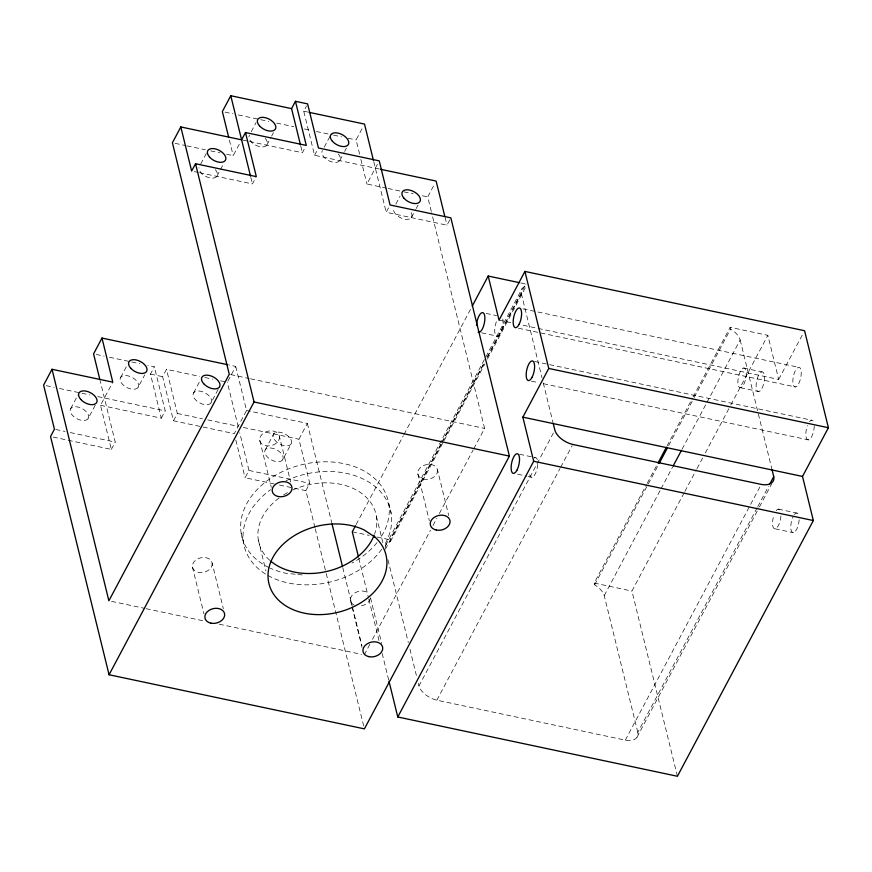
<?xml version="1.0" encoding="UTF-8"?>
<svg xmlns="http://www.w3.org/2000/svg" width="872" height="872" viewBox="0 0 872 872"><rect width="100%" height="100%" fill="white"/><g stroke="black" fill="none" stroke-linecap="round" stroke-linejoin="round"><path stroke-width="0.65" stroke-dasharray="4.36 3.27" d="M70.697 408.619L77.913 395.049M200.702 164.023L207.318 151.586M88.127 418.582A10.039 5.69 28 0 0 77.782 406.984A10.039 5.69 28 0 0 72.332 415.236A10.039 5.69 28 0 0 88.127 418.582L95.331 405.011M216.921 176.253L223.537 163.816M53.192 437.079L111.344 449.396L100.509 405.306L112.804 382.165M226.589 154.257L233.195 155.663L240.41 142.092M120.663 377.413L126.669 366.098M251.267 131.683L256.074 122.636M138.081 387.375A10.039 5.69 28 0 0 127.748 375.778A10.039 5.69 28 0 0 122.287 384.029A10.039 5.69 28 0 0 138.081 387.375L144.698 374.938M266.887 145.035L271.094 137.122M271.693 135.988L273.492 132.599M100.509 405.306L161.298 418.189L150.475 374.088L154.355 366.785L147.75 365.39M111.344 449.396L115.224 442.093L100.247 381.14M199.579 172.721L252.444 183.927L255.769 177.67M199.895 426.375L173.463 420.773L162.628 376.671L166.508 369.368L199.557 376.366M379.32 169.026L314.563 155.292L303.728 111.202L306.497 105.981M161.298 418.189L165.19 410.886L154.355 366.785M249.534 141.515L302.399 152.72L305.178 147.499M173.463 420.773L177.343 413.459L166.508 369.368M314.563 155.292L317.888 149.036M193.617 392.88L199.623 381.565M324.221 147.15L330.226 135.836M211.035 402.842A10.039 5.69 28 0 0 200.702 391.245A10.039 5.69 28 0 0 195.241 399.485A10.039 5.69 28 0 0 211.035 402.842L218.85 388.138M339.84 160.502L344.048 152.589M344.647 151.456L346.446 148.066M227.908 381.118L235.723 366.425L229.096 365.019M359.613 154.18L356.103 139.912L362.719 127.476M235.723 366.425L246.547 410.516L234.252 433.657L201.214 426.648M386.765 188.221L366.938 184.014L378.132 162.966M274.157 483.916L245.087 477.758L248.967 470.444L239.735 432.839M449.756 219.951L446.976 225.172L386.187 212.278L388.956 207.067M265.241 449.865L273.655 434.027M395.844 204.135L400.052 196.222M282.659 459.827A10.039 5.69 28 0 0 272.326 448.23A10.039 5.69 28 0 0 266.865 456.47A10.039 5.69 28 0 0 282.659 459.827L291.074 443.99A10.039 5.69 28 0 0 280.74 432.392A10.039 5.69 28 0 0 275.28 440.643A10.039 5.69 28 0 0 291.074 443.99M411.464 217.488L415.672 209.574M416.271 208.441L418.07 205.051M314.934 527.495L305.876 490.642L309.756 483.339L298.933 439.237L307.347 423.411L246.547 410.516M431.302 211.46L427.727 196.898L434.943 183.338M356.114 524.573L403.333 435.728M403.965 434.529L470.978 308.459M385.642 545.349L485.192 358.054M485.835 356.855L522.154 288.534M385.217 547.856A17.287 9.799 28 0 1 389.337 541.894L390.438 541.534L390.002 539.768L441.058 443.728M441.69 442.518L484.451 362.076M487.001 357.28L525.925 284.043L520.726 282.942M385.38 549.24L441.537 443.586M442.18 442.387L484.93 361.945M487.481 357.149L521.303 293.515A17.287 9.799 28 0 1 525.249 286.158L526.361 285.809L525.925 284.043M390.438 541.534L484.887 363.842M487.437 359.046L526.361 285.809M364.213 654.916L369.946 644.136M372.486 639.34L430.452 530.285M433.003 525.489L436.828 518.295M439.368 513.499L473.136 449.985M473.769 448.786L484.592 428.414L431.629 212.779M757.147 507.82L637.813 732.338A17.287 9.799 28 0 1 625.322 740.143L436.872 700.194A17.287 9.799 28 0 1 418.963 685.948L553.611 432.621M436.872 700.194L560.031 468.471M560.663 467.272L572.152 445.657M637.813 732.338L604.242 595.641A17.287 9.799 28 0 0 596.045 585.712L594.639 584.818L594.203 583.063L646.534 484.614M647.166 483.404L657.379 464.198M666.949 446.192L692.477 398.166M693.109 396.967L730.126 327.327L767.851 335.328L778.685 379.429L521.5 324.907M594.639 584.818L647.602 485.17M648.245 483.971L658.447 464.765M668.661 445.548L693.545 398.733M694.188 397.523L730.562 329.093L730.126 327.327M604.242 595.641L660.398 489.988M661.031 488.778L672.519 467.174M682.089 449.167L706.342 403.54M706.974 402.341L740.164 339.906A17.287 9.799 28 0 0 731.968 329.976L730.562 329.093M677.424 776.265L631.928 591.053L684.258 492.604M684.891 491.405L696.379 469.79M697.022 468.591L702.756 457.789M705.317 452.982L730.202 406.167M730.834 404.957L767.851 335.328M778.685 379.429L803.308 333.093M625.322 740.143L761.245 484.407M757.79 506.621L768.635 486.216M636.974 737.32L758.858 508.005M759.436 506.915L771.622 483.993M295.194 574.212L285.853 573.264A75.33 55.361 -13.8 0 1 270.32 568.206M297.864 574.485L303.205 575.019M303.728 111.202L307.696 112.041M225.009 112.128L232.955 113.807M238.252 114.93L259.442 119.42M260.761 119.704L268.707 121.393M276.653 123.072L293.875 126.723M304.459 128.969L311.086 130.375M316.383 131.498L332.276 134.866M333.595 135.149L341.541 136.828M348.157 138.234L356.103 139.912M242.928 140.109L248.215 141.231M175.043 143.335L185.616 145.58M186.935 145.853L205.443 149.777M210.73 150.9L219.984 152.862M388.084 188.494L402.624 191.578M403.943 191.862L413.197 193.824M422.44 195.786L427.727 196.898M194.293 171.599L198.26 172.438M522.982 308.841L798.643 367.276M486.184 313.43L496.604 315.642M743.685 368.017L761.921 371.886M499.035 320.144L510.927 322.662M518.458 328.243L795.449 386.961M481.682 332.842L497.313 336.156M740.481 387.713L758.727 391.572M534.656 361.477L811.636 420.195M531.462 381.162L538.111 382.568M543.441 383.702L808.442 439.88A10.039 3.739 -78 0 0 814.208 424.686M230.6 374.568L249.218 378.513M250.547 378.797L484.592 428.414M96.203 354.457L104.139 356.136M109.425 357.258L139.814 363.7M204.844 377.489L212.768 379.167M220.703 380.846L225.99 381.969M150.475 374.088L162.628 376.671M519.538 454.268L535.168 457.582M778.336 509.128L796.583 512.998M517.641 474.237L526.764 476.167M528.061 476.439L531.975 477.267M775.143 528.824L793.389 532.683M46.238 385.675L54.173 387.353M59.459 388.476L80.606 392.956M81.924 393.239L89.86 394.918M97.784 396.597L165.19 410.886M177.343 413.459L202.457 418.789M207.743 419.901L238.132 426.353L227.309 382.252M243.419 427.465L298.933 439.237M55.754 429.482L65.008 431.444M70.294 432.567L115.224 442.093M248.967 470.444L309.756 483.339M279.443 485.039L305.876 490.642M352.277 531.778L369.194 535.364M376.998 537.01L390.002 539.768M594.203 583.063L631.928 591.053M111.54 601.353L144.785 608.405M146.115 608.689L203.296 620.809M219.254 624.188L361.553 654.349M740.164 339.906L772.112 469.997M521.303 293.515L541.992 377.718M543.278 382.961L553.262 423.596M445.069 217.39L446.976 225.172M373.761 161.702L386.187 212.278M437.504 469.921A10.039 7.379 -13.8 0 1 423.781 479.208A10.039 7.379 -13.8 0 1 421.71 466.575A10.039 7.379 -13.8 0 1 437.504 469.921L448.709 515.526M360.888 159.369L366.938 184.014M417.819 473.878L429.351 520.791M388.77 503.624L391.147 513.325M300.807 146.234L302.399 152.72M387.964 559.759L408.314 642.566M409.927 649.139L416.38 675.429M418.32 683.31L418.963 685.948M376.388 516.3L383.015 543.278M370.513 597.865L381.707 643.482M358.784 558.233L368.529 597.919M368.856 599.238L379.255 641.574M382.176 653.488L388.672 679.942M250.842 177.441L252.444 183.927M307.347 423.411L331.72 522.622M342.761 567.607L352.19 605.975M352.506 607.293L361.935 645.662M350.511 600.525L351.787 605.735M352.114 607.043L362.033 647.438M229.369 140.098L233.195 155.663M315.25 528.813L325.921 572.25M326.248 573.558L364.398 728.872M279.443 436.414A10.039 7.379 -13.8 0 1 265.72 445.701A10.039 7.379 -13.8 0 1 263.649 433.068A10.039 7.379 -13.8 0 1 279.443 436.414L290.649 482.02M259.758 440.371L271.29 487.285M235.843 440.142L245.087 477.758M258.33 540.041L265.895 570.888M241.184 533.315L243.571 543.016M212.125 563.061A10.039 7.379 -13.8 0 1 198.402 572.348A10.039 7.379 -13.8 0 1 196.331 559.715A10.039 7.379 -13.8 0 1 212.125 563.061L223.33 608.667M192.45 567.018L203.972 613.932M269.143 567.65A75.33 55.361 -13.8 0 1 254.079 492.963A75.33 55.361 -13.8 0 1 354.261 466.553A75.33 55.361 -13.8 0 1 380.094 538.395M376.987 542.624A75.33 55.361 -13.8 0 1 352.07 563.029M286.038 480.723A75.33 55.361 -13.8 0 1 370.12 482.881A75.33 55.361 -13.8 0 1 384.53 544.847M381.74 549.164A75.33 55.361 -13.8 0 1 266.614 574.713M265.437 573.994A75.33 55.361 -13.8 0 1 270.516 489.737M292.774 489.999A60.266 44.287 -13.8 0 1 356.038 489.846A60.266 44.287 -13.8 0 1 374.644 533.947M269.819 560.336A60.266 44.287 -13.8 0 1 279.422 497.759M283.716 494.838A60.266 44.287 -13.8 0 1 288.131 492.277M215.297 169.637A10.039 5.69 28 0 1 211.013 178.073A10.039 5.69 28 0 1 198.98 167.686M265.262 138.419A10.039 5.69 28 0 1 259.802 146.67A10.039 5.69 28 0 1 249.468 135.073M502.795 319.01A10.039 3.739 -78 0 1 500.539 332.93A10.039 3.739 -78 0 1 495.024 333.616A10.039 3.739 -78 0 1 497.291 319.697M534.111 458.04A10.039 3.739 -78 0 1 537.457 460.122M537.752 464.405A10.039 3.739 -78 0 1 534.133 475.709A10.039 3.739 -78 0 1 529.686 474.739M794.414 514.567A10.039 3.739 -78 0 1 798.861 515.537M799.155 519.821A10.039 3.739 -78 0 1 792.43 532.476A10.039 3.739 -78 0 1 793.357 516.224M776.178 510.698A10.039 3.739 -78 0 1 780.069 510.207M780.92 515.952A10.039 3.739 -78 0 1 774.652 528.803A10.039 3.739 -78 0 1 774.173 514.48M370.164 598.519A10.039 7.379 -13.8 0 1 358.959 606.105M354.239 605.103A10.039 7.379 -13.8 0 1 353.411 593.963A10.039 7.379 -13.8 0 1 368.267 593.189M338.216 153.886A10.039 5.69 28 0 1 332.755 162.138A10.039 5.69 28 0 1 322.422 150.54M411.137 212.659A10.039 5.69 28 0 1 403.169 218.818A10.039 5.69 28 0 1 394.046 207.525M809.478 421.754A10.039 3.739 -78 0 1 813.925 422.724M808.442 439.88A10.039 3.739 -78 0 1 807.461 425.536M798.665 383.735A10.039 3.739 -78 0 0 799.591 367.483A10.039 3.739 -78 0 0 792.866 380.138A10.039 3.739 -78 0 0 798.665 383.735M743.707 384.476A10.039 3.739 -78 0 0 744.634 368.235A10.039 3.739 -78 0 0 737.908 380.89A10.039 3.739 -78 0 0 743.707 384.476M761.943 388.345A10.039 3.739 -78 0 0 762.869 372.093A10.039 3.739 -78 0 0 756.144 384.748A10.039 3.739 -78 0 0 761.943 388.345"/><path stroke-width="1.31" d="M227.777 364.736L101.98 338.063L112.804 382.165L52.015 369.281L43.6 385.108L54.435 429.209L50.543 436.512L109.065 674.754L364.398 728.872L509.379 456.1L450.857 217.858L390.067 204.975L379.233 160.873L318.443 147.989L307.609 103.888L295.455 101.316L291.575 108.619L300.491 144.937M295.455 101.316L306.29 145.417L245.49 132.522L241.609 139.836L180.82 126.941L172.405 142.779L229.271 374.284L108.88 600.786L52.015 369.281M101.98 338.063L93.566 353.901L99.931 379.843M291.575 108.619L230.775 95.735L222.36 111.561L228.737 137.504M245.49 132.522L256.324 176.624L195.535 163.74L191.644 171.043L180.82 126.941M109.065 674.754L254.046 401.97L195.535 163.74M355.471 525.772L352.277 531.778L358.457 556.914M472.253 306.061L488.2 276.043L519.429 282.67M388.999 681.261L397.774 716.98L677.424 776.265L813.336 520.54L802.513 476.439L828.4 427.727L804.573 330.717L524.922 271.432L499.035 320.144L488.2 276.043M397.774 716.98L533.697 461.255L522.862 417.154L548.75 368.442L524.922 271.432M658.022 462.999L666.317 447.391M659.09 463.566L667.385 447.957M673.162 465.975L681.457 450.366M769.911 483.818L773.737 476.613L772.112 469.997M309.015 112.325L364.518 124.086L373.445 160.404M380.639 169.31L436.142 181.071L444.742 216.093M548.75 368.442L828.4 427.727M522.862 417.154L802.513 476.439M254.046 401.97L509.379 456.1M533.697 461.255L813.336 520.54M553.262 423.596L554.886 430.212A17.287 9.799 28 0 0 572.795 444.458L761.245 484.407A17.287 9.799 28 0 0 773.737 476.613M230.775 95.735L250.526 176.144M332.036 523.952L342.434 566.277M374.208 535.125A60.266 44.287 -13.8 0 1 328.373 571.073A60.266 44.287 -13.8 0 1 270.767 561.154M476.493 325.474A10.039 3.739 -78 0 1 481.922 312.688A10.039 3.739 -78 0 1 484.418 322.814A10.039 3.739 -78 0 1 478.118 332.079M374.993 537.119L364.125 529.947A60.266 44.287 -13.8 0 0 269.535 565.481A60.266 44.287 -13.8 0 0 339.753 611.85A60.266 44.287 -13.8 0 0 374.993 537.119M209.542 157.069A10.039 5.69 28 0 0 225.336 160.415A10.039 5.69 28 0 0 215.003 148.818A10.039 5.69 28 0 0 209.542 157.069M259.507 125.862A10.039 5.69 28 0 0 275.301 129.209A10.039 5.69 28 0 0 264.968 117.611A10.039 5.69 28 0 0 259.507 125.862M516.954 470.172A10.039 3.739 -78 0 0 517.881 453.93A10.039 3.739 -78 0 0 511.156 466.585A10.039 3.739 -78 0 0 516.954 470.172M332.461 141.329A10.039 5.69 28 0 0 348.255 144.676A10.039 5.69 28 0 0 337.911 133.078A10.039 5.69 28 0 0 332.461 141.329M404.085 198.315A10.039 5.69 28 0 0 419.879 201.661A10.039 5.69 28 0 0 409.546 190.063A10.039 5.69 28 0 0 404.085 198.315M203.656 383.658A10.039 5.69 28 0 0 219.45 387.005A10.039 5.69 28 0 0 209.117 375.407A10.039 5.69 28 0 0 203.656 383.658M130.702 368.191A10.039 5.69 28 0 0 146.496 371.537A10.039 5.69 28 0 0 136.163 359.951A10.039 5.69 28 0 0 130.702 368.191M519.014 324.449A10.039 3.739 -78 0 0 519.941 308.198A10.039 3.739 -78 0 0 513.216 320.852A10.039 3.739 -78 0 0 519.014 324.449M80.736 399.409A10.039 5.69 28 0 0 96.541 402.755A10.039 5.69 28 0 0 86.197 391.157A10.039 5.69 28 0 0 80.736 399.409M278.201 496.517A10.039 7.379 -13.8 0 0 291.924 487.23A10.039 7.379 -13.8 0 0 276.13 483.884A10.039 7.379 -13.8 0 0 278.201 496.517M532.018 377.369A10.039 3.739 -78 0 0 532.945 361.117A10.039 3.739 -78 0 0 526.219 373.772A10.039 3.739 -78 0 0 532.018 377.369M436.262 530.023A10.039 7.379 -13.8 0 0 449.985 520.737A10.039 7.379 -13.8 0 0 434.191 517.39A10.039 7.379 -13.8 0 0 436.262 530.023M368.954 656.671A10.039 7.379 -13.8 0 0 382.666 647.384A10.039 7.379 -13.8 0 0 366.872 644.037A10.039 7.379 -13.8 0 0 368.954 656.671M210.893 623.164A10.039 7.379 -13.8 0 0 224.605 613.877A10.039 7.379 -13.8 0 0 208.811 610.531A10.039 7.379 -13.8 0 0 210.893 623.164"/></g></svg>
